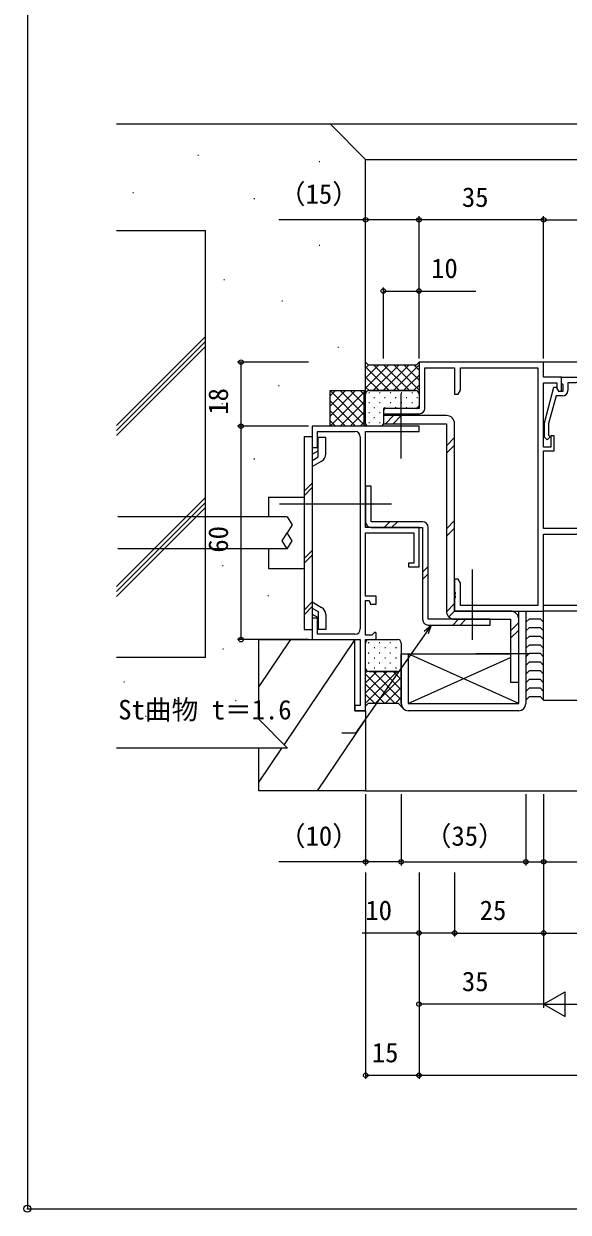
# Model space of a CAD drawing. Units: millimetres, scale not verified. Extents: x -438 to 438, y -554 to 551.
# Drawn here: x -437.8 to -284.9, y -554.5 to -220.4 of the extents above; entities that cross this region are included whole.
import ezdxf
from ezdxf.enums import TextEntityAlignment as Align

# ---------------------------------------------------------------- set-up
doc = ezdxf.new("R2010")
doc.units = ezdxf.units.MM
doc.header["$LTSCALE"] = 4
doc.header["$PDMODE"] = 32
doc.header["$PDSIZE"] = 2
for name, color, linetype, lineweight in [('0-2_YKK_11', 211, 'Continuous', 18), ('0-3_YKK_11E', 4, 'Continuous', 18), ('0-5_YKK_13', 4, 'Continuous', 18)]:
    doc.layers.add(name, color=color, linetype=linetype, lineweight=lineweight)
for name, color, linetype in [('0-4_YKK_12', 2, 'Continuous'), ('0-7_YKK_D', 6, 'Continuous'), ('0-8_YKK_ZWAK', 7, 'Continuous'), ('0-9_YSS_K', 3, 'Continuous'), ('0-A_YSS_KE', 3, 'Continuous')]:
    doc.layers.add(name, color=color, linetype=linetype)
doc.styles.add('ＭＳ ゴシック', font='')
doc.styles.get('ＭＳ ゴシック').set_extended_font_data('MS Gothic')

msp = doc.modelspace()

# ---------------------------------------------------------------- linework, layer by layer
at = {"layer": '0-2_YKK_11'}
for points in [[(-287.6, -323.7), (-286.8, -323.7), (-286.8, -319.7), (-291.8, -319.7), (-291.8, -315.5), (-326.8, -315.5), (-326.8, -328.5), (-336.8, -328.5), (-336.8, -330), (-326.67, -330)], [(-325.17, -328.5), (-325.17, -317.13), (-316.8, -317.13), (-316.8, -324.5), (-315.8, -324.5), (-315.17, -323.409), (-315.17, -317.13), (-293.43, -317.13)], [(-293.43, -317.13), (-293.43, -383.87), (-315.17, -383.87), (-315.17, -377.591), (-315.8, -376.5), (-316.8, -376.5), (-316.8, -380.042), (-316.68, -380.225), (-316.68, -380.775), (-316.8, -380.958), (-316.8, -381.042), (-316.68, -381.225), (-316.68, -381.775), (-316.8, -381.958), (-316.8, -385.5), (-291.8, -385.5), (-291.8, -363.9), (-264.8, -363.9)], [(-286.5, -325), (-288.32, -325), (-290.4, -332.761), (-290.4, -336.051), (-289.976, -336.476), (-290.824, -337.324), (-291.6, -336.549), (-291.6, -332.603), (-288.893, -322.5), (-288.293, -322.5), (-287.6, -323.7), (-286.3, -323.7), (-286.3, -321.9), (-286.5, -321.7), (-286.8, -321.4), (-286.8, -319.7)], [(-286.8, -319.7), (-264.8, -319.7), (-264.8, -324.3), (-270.8, -324.3), (-270.8, -323.3), (-267.5, -323.3), (-267.5, -321.33), (-276, -321.33), (-276, -323.3), (-274.8, -323.3), (-274.8, -324.3), (-277, -324.3), (-277, -321.33), (-280.842, -321.33), (-281.025, -321.21), (-281.575, -321.21), (-281.758, -321.33), (-281.842, -321.33), (-282.025, -321.21), (-282.575, -321.21), (-282.758, -321.33), (-285, -321.33), (-285, -323.5)], [(-277, -362.27), (-291.8, -362.27), (-291.8, -340.4), (-288.8, -340.4), (-288.8, -336.2), (-289.8, -336.2), (-289.8, -339.4), (-291.8, -339.4), (-291.8, -321.33), (-288.1, -321.33), (-288.1, -322.834), (-287.6, -323.7)]]:
    msp.add_lwpolyline(points, dxfattribs=at)
for centre in [(-286.5, -323.5), (-326.67, -328.5)]:
    msp.add_arc(centre, 1.5, 270.00001, 359.99999, dxfattribs=at)
at = {"layer": '0-3_YKK_11E'}
msp.add_line((-343.3, -336.5), (-343.3, -390.5), dxfattribs=at)
msp.add_lwpolyline([(-344.8, -392), (-355.3, -392), (-355.3, -387.5), (-356.8, -387.5), (-356.8, -393.5), (-343.3, -393.5), (-343.3, -412), (-344.8, -412), (-344.8, -413.5), (-341.8, -413.5), (-341.8, -393.5), (-338.8, -393.5), (-338.8, -391.604), (-339.17, -391.45), (-340.02, -392.3), (-341.8, -392.3), (-341.8, -382.5), (-340.8, -382.5), (-340.436, -383.5), (-338.8, -383.5), (-338.8, -381.3), (-341.8, -381.3), (-341.8, -363.5), (-328.3, -363.5), (-328.3, -372), (-329.8, -372), (-329.8, -373), (-326.8, -373), (-326.8, -363.5), (-326.8, -362), (-341.8, -362), (-341.8, -335), (-326.8, -335), (-326.8, -333.5), (-341.8, -333.5), (-356.8, -333.5), (-356.8, -339.5), (-355.3, -339.5), (-355.3, -335), (-344.8, -335)], dxfattribs=at)
for centre, start, end in [((-344.8, -336.5), 0.00001, 89.99999), ((-344.8, -390.5), 270.00001, 359.99999)]:
    msp.add_arc(centre, 1.5, start, end, dxfattribs=at)
at = {"layer": '0-4_YKK_12'}
for p, q in [((-351.8, -248.5), (-0.8, -248.5)), ((-341.8, -258.5), (-0.8, -258.5)), ((-0.8, -315.5), (-291.8, -315.5)), ((-0.8, -383.87), (-291.8, -383.87)), ((-291.8, -410.5), (-291.8, -385.5)), ((-0.8, -385.5), (-291.8, -385.5)), ((-291.8, -410.5), (-0.8, -410.5))]:
    msp.add_line(p, q, dxfattribs=at)
at = {"layer": '0-5_YKK_13'}
for p, q in [((-335.239, -316.25), (-341.8, -322.811)), ((-338.067, -316.25), (-341.8, -319.983)), ((-340.895, -316.25), (-341.8, -317.155)), ((-341.8, -316.849), (-335.149, -323.5)), ((-332.41, -316.25), (-339.66, -323.5)), ((-339.571, -316.25), (-332.321, -323.5)), ((-329.582, -316.25), (-336.832, -323.5)), ((-336.742, -316.25), (-329.492, -323.5)), ((-326.8, -316.297), (-334.003, -323.5)), ((-333.914, -316.25), (-326.8, -323.364)), ((-331.085, -316.25), (-326.8, -320.535)), ((-328.257, -316.25), (-326.8, -317.707)), ((-326.8, -315.5), (-326.8, -324.5)), ((-341.8, -319.678), (-337.978, -323.5)), ((-326.8, -319.125), (-331.175, -323.5)), ((-341.8, -322.506), (-340.806, -323.5)), ((-340.93, -323.995), (-340.73, -323.995)), ((-327.8, -323.5), (-340.8, -323.5)), ((-340.8, -323.5), (-327.8, -323.5)), ((-337.9, -323.995), (-337.7, -323.995)), ((-334.87, -323.995), (-334.67, -323.995)), ((-331.84, -323.995), (-331.64, -323.995)), ((-328.81, -323.995), (-328.61, -323.995)), ((-326.8, -321.954), (-328.346, -323.5)), ((-341.8, -332.7), (-341.8, -324.491)), ((-340.93, -326.825), (-340.73, -326.825)), ((-339.515, -325.41), (-339.315, -325.41)), ((-337.9, -326.825), (-337.7, -326.825)), ((-336.485, -325.41), (-336.285, -325.41)), ((-334.87, -326.825), (-334.67, -326.825)), ((-333.455, -325.41), (-333.255, -325.41)), ((-331.84, -326.825), (-331.64, -326.825)), ((-331.805, -342.61), (-331.805, -324.3)), ((-330.425, -325.41), (-330.225, -325.41)), ((-328.81, -326.825), (-328.61, -326.825)), ((-327.395, -325.41), (-327.195, -325.41)), ((-326.8, -324.5), (-326.8, -327.7)), ((-340.93, -329.655), (-340.73, -329.655)), ((-339.515, -328.24), (-339.315, -328.24)), ((-337.9, -329.655), (-337.7, -329.655)), ((-336.8, -329.25), (-336.8, -332.7)), ((-336.485, -328.24), (-336.285, -328.24)), ((-327.6, -328.5), (-336.053, -328.5)), ((-333.455, -328.24), (-333.255, -328.24)), ((-330.425, -328.24), (-330.225, -328.24)), ((-327.395, -328.24), (-327.195, -328.24)), ((-337.6, -333.5), (-341, -333.5)), ((-340.93, -332.485), (-340.73, -332.485)), ((-339.515, -331.07), (-339.315, -331.07)), ((-337.9, -332.485), (-337.7, -332.485)), ((-359.1, -336.372), (-356.8, -336.372)), ((-359.1, -336.372), (-359.1, -390.628)), ((-356.8, -336.372), (-356.8, -390.628)), ((-355.149, -342.153), (-355.149, -336.675)), ((-353, -336.675), (-355.149, -336.675)), ((-353.001, -341.317), (-353.001, -336.675)), ((-356.801, -341.375), (-355.149, -340.421)), ((-356.801, -343.107), (-355.149, -342.153)), ((-356.801, -344.839), (-354.151, -343.309)), ((-359.1, -351.802), (-356.8, -349.502)), ((-359.1, -353.085), (-356.8, -350.785)), ((-369.1, -353.5), (-359.1, -353.5)), ((-369.1, -353.5), (-369.1, -359)), ((-334.5, -355.4), (-366, -355.4)), ((-365.2, -365.484), (-365.2, -365.75)), ((-369.1, -368), (-369.1, -373.5)), ((-359.1, -370.746), (-356.8, -368.446)), ((-359.1, -372.029), (-356.8, -369.729)), ((-369.1, -373.5), (-359.1, -373.5)), ((-311.8, -388.799), (-311.8, -373.8)), ((-311.8, -393.6), (-311.8, -375.29)), ((-359.1, -385.217), (-356.8, -382.917)), ((-359.1, -386.5), (-356.8, -384.2)), ((-356.8, -382.911), (-354.15, -384.441)), ((-356.8, -384.643), (-355.148, -385.597)), ((-356.8, -386.375), (-355.148, -387.329)), ((-355.148, -385.597), (-355.148, -390.625)), ((-353, -386.433), (-353, -390.625)), ((-359.1, -390.628), (-356.8, -390.628)), ((-352.999, -390.625), (-355.148, -390.625)), ((-340.8, -393.5), (-332.8, -393.5)), ((-341.8, -401.5), (-341.8, -394.5)), ((-340.84, -394.448), (-341.04, -394.448)), ((-340.84, -397.278), (-341.04, -397.278)), ((-339.225, -395.863), (-339.425, -395.863)), ((-337.81, -394.448), (-338.01, -394.448)), ((-337.81, -397.278), (-338.01, -397.278)), ((-336.195, -395.863), (-336.395, -395.863)), ((-334.78, -394.448), (-334.98, -394.448)), ((-334.78, -397.278), (-334.98, -397.278)), ((-333.165, -395.863), (-333.365, -395.863)), ((-331.801, -394.448), (-331.95, -394.448)), ((-331.8, -397.278), (-331.95, -397.278)), ((-331.8, -394.5), (-331.8, -401.5)), ((-329.801, -397.5), (-301.101, -397.5)), ((-298.801, -411.5), (-329.801, -397.5)), ((-295.8, -397.5), (-310.8, -397.5)), ((-340.84, -400.108), (-341.04, -400.108)), ((-339.225, -398.693), (-339.425, -398.693)), ((-337.81, -400.108), (-338.01, -400.108)), ((-336.195, -398.693), (-336.395, -398.693)), ((-334.78, -400.108), (-334.98, -400.108)), ((-333.165, -398.693), (-333.365, -398.693)), ((-331.8, -400.108), (-331.95, -400.108)), ((-329.801, -411.5), (-301.101, -398.539)), ((-341.307, -402.362), (-341.8, -402.855)), ((-332.96, -402.5), (-341.8, -411.34)), ((-335.788, -402.5), (-341.8, -408.512)), ((-338.617, -402.5), (-341.8, -405.683)), ((-341.8, -403.238), (-333.538, -411.5)), ((-340.8, -402.5), (-332.8, -402.5)), ((-332.8, -402.5), (-340.8, -402.5)), ((-339.71, -402.5), (-331.8, -410.41)), ((-339.225, -401.523), (-339.425, -401.523)), ((-331.8, -404.169), (-339.131, -411.5)), ((-336.882, -402.5), (-331.8, -407.582)), ((-336.195, -401.523), (-336.395, -401.523)), ((-334.053, -402.5), (-331.8, -404.753)), ((-333.165, -401.523), (-333.365, -401.523)), ((-331.866, -401.858), (-331.8, -401.925)), ((-331.8, -401.5), (-331.801, -411.5)), ((-341.8, -406.067), (-336.367, -411.5)), ((-331.8, -406.997), (-336.303, -411.5)), ((-341.8, -408.895), (-339.195, -411.5)), ((-331.8, -409.825), (-333.475, -411.5)), ((-341.8, -411.724), (-341.537, -411.987))]:
    msp.add_line(p, q, dxfattribs=at)
at = {"layer": '0-5_YKK_13', "color": 1}
for p, q in [((-336.227, -332.8), (-333.927, -330.5)), ((-334.104, -332.8), (-331.804, -330.5)), ((-319.1, -339.008), (-316.8, -336.708)), ((-319.1, -341.131), (-316.8, -338.831)), ((-341.8, -350.4), (-341.8, -360.4)), ((-336.607, -362), (-335.007, -360.4)), ((-334.484, -362), (-332.884, -360.4)), ((-319.1, -362.342), (-316.8, -360.042)), ((-319.1, -364.465), (-316.8, -362.165)), ((-325.8, -374.527), (-324.2, -372.927)), ((-325.8, -376.65), (-324.2, -375.05)), ((-319.094, -385.671), (-316.8, -383.377)), ((-318.426, -387.126), (-316.8, -385.5)), ((-317.338, -389.4), (-315.738, -387.8)), ((-315.215, -389.4), (-313.615, -387.8)), ((-301.101, -391.012), (-298.801, -388.712)), ((-301.101, -393.135), (-298.801, -390.835)), ((-298.801, -413.5), (-329.801, -413.5))]:
    msp.add_line(p, q, dxfattribs=at)
at = {"layer": '0-5_YKK_13'}
for points in [[(-341.8, -324.5), (-341.8, -315.5), (-341.05, -316.25), (-327.55, -316.25), (-326.8, -315.5)], [(-363.8, -359), (-386.8, -359), (-411.401, -359)], [(-363.8, -359), (-362.4, -361.25), (-363.8, -363.5)], [(-363.8, -368), (-365.2, -365.75), (-363.8, -363.5)], [(-363.8, -368), (-362.4, -365.75), (-363.8, -363.5)], [(-362.4, -365.779), (-362.4, -365.764), (-362.4, -365.75)], [(-363.8, -368), (-386.8, -368), (-411.401, -368)], [(-296.801, -388.643), (-295.801, -387.643), (-292.8, -387.643), (-291.8, -388.643)], [(-296.801, -391.071), (-295.801, -390.071), (-292.8, -390.071), (-291.8, -391.071)], [(-296.801, -393.5), (-295.801, -392.5), (-292.8, -392.5), (-291.8, -393.5)], [(-296.801, -395.929), (-295.801, -394.929), (-292.8, -394.929), (-291.8, -395.929)], [(-296.801, -398.357), (-295.801, -397.357), (-292.8, -397.357), (-291.8, -398.357)], [(-296.801, -400.786), (-295.801, -399.786), (-292.8, -399.786), (-291.8, -400.786)], [(-331.256, -412.872), (-332.55, -411.5), (-341.05, -411.5), (-341.8, -412.25), (-341.8, -401.5)], [(-296.801, -403.214), (-295.801, -402.214), (-292.8, -402.214), (-291.8, -403.214)], [(-296.801, -405.643), (-295.801, -404.643), (-292.8, -404.643), (-291.8, -405.643)], [(-296.801, -408.071), (-295.801, -407.071), (-292.8, -407.071), (-291.8, -408.071)], [(-296.801, -410.5), (-295.801, -409.5), (-292.8, -409.5), (-291.8, -410.5)]]:
    msp.add_lwpolyline(points, dxfattribs=at)
at = {"layer": '0-5_YKK_13', "color": 1}
for points in [[(-319.1, -330.5), (-336.8, -330.5), (-336.8, -332.8)], [(-336.8, -332.8), (-319.1, -332.8), (-319.1, -385.5)], [(-301.101, -385.5), (-316.8, -385.5), (-316.8, -332.8)], [(-325.8, -360.4), (-340.2, -360.4), (-340.2, -350.4), (-341.8, -350.4)], [(-340.2, -362), (-325.8, -362), (-325.8, -387.8)], [(-324.2, -389.4), (-306.8, -389.4), (-306.8, -387.8), (-324.2, -387.8), (-324.2, -362)], [(-329.801, -397.5), (-329.801, -411.5), (-298.801, -411.5), (-298.801, -385.5), (-296.801, -385.5), (-296.801, -411.5)], [(-316.8, -387.8), (-301.101, -387.8), (-301.101, -405.5), (-298.801, -405.5), (-298.801, -387.8)], [(-331.801, -411.5), (-331.801, -397.5), (-329.801, -397.5)]]:
    msp.add_lwpolyline(points, dxfattribs=at)
at = {"layer": '0-5_YKK_13'}
for centre, radius, start, end in [((-340.8, -324.5), 1, 89.99838, 180.00392), ((-340.8, -324.5), 1, 90, 179.48712), ((-327.8, -324.5), 1, 0, 90), ((-327.8, -324.5), 1, 0, 90), ((-336.05, -329.25), 0.75, 90.22739, 179.99864), ((-327.6, -327.7), 0.8, 270.00004, 360), ((-341, -332.7), 0.8, 180, 270), ((-337.6, -332.7), 0.8, 270, 360), ((-355.301, -341.317), 2.3, 300.00253, 0.00228), ((-355.3, -386.433), 2.3, 0, 59.99975), ((-340.8, -394.5), 1, 90, 180), ((-332.8, -394.5), 1, 0, 90), ((-340.8, -401.5), 1, 180, 270), ((-340.8, -401.5), 1, 180, 270), ((-332.8, -401.5), 1, 270, 0), ((-332.8, -401.5), 1, 270, 0)]:
    msp.add_arc(centre, radius, start, end, dxfattribs=at)
at = {"layer": '0-5_YKK_13', "color": 1}
for centre, radius, start, end in [((-319.1, -332.8), 2.3, 0, 90), ((-340.2, -360.4), 1.6, 180, 270), ((-325.8, -362), 1.6, 0, 90), ((-316.8, -385.5), 2.3, 180, 270), ((-301.101, -387.8), 2.3, 359.99999, 90), ((-324.2, -387.8), 1.6, 180, 270), ((-329.801, -411.5), 2, 180, 270), ((-298.801, -411.5), 2, 270, 0)]:
    msp.add_arc(centre, radius, start, end, dxfattribs=at)
at = {"layer": '0-7_YKK_D'}
for p, q in [((-341.8, -314.5), (-341.8, -274.5)), ((-326.8, -314.5), (-326.8, -274.5)), ((-326.8, -314.5), (-326.8, -274.5)), ((-291.8, -275.5), (-326.8, -275.5)), ((-291.8, -314.5), (-291.8, -274.5)), ((-291.8, -314.5), (-291.8, -274.5)), ((-291.8, -275.5), (-264.8, -275.5)), ((-336.8, -314.5), (-336.8, -294.5)), ((-326.8, -314.5), (-326.8, -294.5)), ((-357.8, -315.5), (-377.8, -315.5)), ((-376.8, -315.5), (-376.8, -333.5)), ((-357.8, -333.5), (-377.8, -333.5)), ((-357.8, -333.5), (-377.8, -333.5)), ((-376.8, -333.5), (-376.8, -393.5)), ((-357.8, -393.5), (-377.8, -393.5)), ((-341.8, -437), (-341.8, -457)), ((-331.801, -437), (-331.801, -457)), ((-331.801, -437), (-331.801, -457)), ((-296.801, -437), (-296.801, -457)), ((-296.801, -437), (-296.801, -457)), ((-291.8, -437), (-291.8, -477)), ((-291.8, -437), (-291.8, -457)), ((-331.801, -456), (-296.801, -456)), ((-341.8, -459), (-341.8, -517)), ((-326.8, -459), (-326.8, -477)), ((-326.8, -459), (-326.8, -497)), ((-326.8, -459), (-326.8, -517)), ((-326.8, -459), (-326.8, -517)), ((-316.8, -459), (-316.8, -477)), ((-316.8, -459), (-316.8, -477)), ((-291.8, -459), (-291.8, -497)), ((-291.8, -459), (-291.8, -497)), ((-291.8, -459), (-291.8, -477)), ((-316.8, -476), (-291.8, -476)), ((-291.8, -476), (-264.8, -476)), ((-291.8, -496), (-285.738, -492.5)), ((-285.738, -499.5), (-285.738, -492.5)), ((-291.8, -496), (-326.8, -496)), ((-291.8, -496), (-285.738, -499.5)), ((-291.8, -496), (-279.676, -496)), ((-341.8, -516), (-326.8, -516)), ((-326.8, -516), (328.2, -516))]:
    msp.add_line(p, q, dxfattribs=at)
for points in [[(-326.8, -275.5), (-341.8, -275.5), (-366.205, -275.5)], [(-336.8, -295.5), (-326.8, -295.5), (-310.875, -295.5)], [(-323.346, -389.4), (-324.809, -391.489), (-344.661, -419.841), (-348.461, -419.841)], [(-325.368, -391.097), (-323.346, -389.4), (-324.249, -391.881)], [(-331.801, -456), (-341.8, -456), (-366.205, -456)], [(-296.801, -456), (-291.8, -456), (-272.849, -456)], [(-316.8, -476), (-326.8, -476), (-342.725, -476)]]:
    msp.add_lwpolyline(points, dxfattribs=at)
for centre in [(-341.8, -275.5), (-326.8, -275.5), (-326.8, -275.5), (-291.8, -275.5), (-291.8, -275.5), (-336.8, -295.5), (-326.8, -295.5), (-376.8, -315.5), (-376.8, -333.5), (-376.8, -333.5), (-376.8, -393.5), (-341.8, -456), (-331.801, -456), (-331.801, -456), (-296.801, -456), (-296.801, -456), (-291.8, -456), (-326.8, -476), (-316.8, -476), (-316.8, -476), (-291.8, -476), (-291.8, -476), (-326.8, -496), (-341.8, -516), (-326.8, -516)]:
    msp.add_circle(centre, 0.637, dxfattribs=at)
at = {"layer": '0-8_YKK_ZWAK'}
msp.add_line((-436.8, 516.5), (-436.8, -553.5), dxfattribs=at)
msp.add_lwpolyline([(-436.8, -553.5), (438.2, -553.5), (438.2, 516.5)], dxfattribs=at)
msp.add_point((-436.8, -553.5), dxfattribs=at)
at = {"layer": '0-9_YSS_K'}
for p, q in [((-388.71, -257.423), (-388.91, -257.423)), ((-354.656, -259.156), (-354.856, -259.156)), ((-407, -267.875), (-407.2, -267.875)), ((-372.946, -269.608), (-373.146, -269.608)), ((-354.656, -282.672), (-354.856, -282.672)), ((-381.436, -292.351), (-381.636, -292.351)), ((-365.107, -298.349), (-365.307, -298.349)), ((-411.8, -333.275), (-386.8, -308.275)), ((-411.8, -334.689), (-386.8, -309.689)), ((-411.8, -336.103), (-386.8, -311.103)), ((-349.43, -311.414), (-349.63, -311.414)), ((-366.031, -322.136), (-366.231, -322.136)), ((-351.8, -327.828), (-347.472, -323.5)), ((-351.8, -330.657), (-344.643, -323.5)), ((-351.8, -325), (-350.3, -323.5)), ((-342.3, -333.015), (-351.8, -323.515)), ((-351.8, -333.485), (-342.3, -323.985)), ((-342.3, -330.186), (-348.986, -323.5)), ((-342.3, -327.358), (-346.158, -323.5)), ((-342.3, -324.529), (-343.329, -323.5)), ((-342.3, -324), (-342.3, -333)), ((-381.958, -327.191), (-382.158, -327.191)), ((-344.643, -333.5), (-351.8, -326.343)), ((-348.986, -333.5), (-342.3, -326.814)), ((-347.472, -333.5), (-351.8, -329.172)), ((-346.158, -333.5), (-342.3, -329.642)), ((-350.3, -333.5), (-351.8, -332)), ((-343.329, -333.5), (-342.3, -332.471)), ((-372.946, -342.768), (-373.146, -342.768)), ((-411.8, -378.529), (-386.8, -353.529)), ((-411.8, -379.944), (-386.8, -354.944)), ((-411.8, -381.358), (-386.8, -356.358)), ((-381.826, -372.732), (-382.026, -372.732)), ((-369.035, -381.213), (-369.235, -381.213)), ((-362.897, -393.5), (-371.8, -406.689)), ((-344.8, -393.5), (-364.707, -422.993)), ((-381.698, -396.21), (-381.898, -396.21)), ((-409.526, -405.478), (-409.726, -405.478)), ((-394.701, -410.703), (-394.901, -410.703)), ((-378.171, -410.703), (-378.371, -410.703)), ((-403.461, -415.103), (-403.661, -415.103)), ((-341.8, -415.867), (-355.39, -436)), ((-365.388, -424), (-371.8, -433.5)), ((-341.8, -436), (-0.8, -436))]:
    msp.add_line(p, q, dxfattribs=at)
for centre, start, end in [((-341.8, -324), 90, 180), ((-341.8, -333), 180, 270)]:
    msp.add_arc(centre, 0.5, start, end, dxfattribs=at)
at = {"layer": '0-A_YSS_KE'}
for p, q in [((-411.8, -248.5), (-351.8, -248.5)), ((-341.8, -258.5), (-351.8, -248.5)), ((-411.8, -278.5), (-386.8, -278.5)), ((-386.8, -398.5), (-386.8, -278.5)), ((-371.8, -393.5), (-344.8, -393.5)), ((-344.8, -413.5), (-344.8, -393.5)), ((-386.8, -398.5), (-411.8, -398.5)), ((-341.8, -413.5), (-344.8, -413.5)), ((-341.8, -413.5), (-341.8, -436)), ((-371.8, -424), (-411.8, -424)), ((-371.8, -436), (-371.8, -424)), ((-363.7, -424), (-371.8, -424)), ((-341.8, -436), (-371.8, -436))]:
    msp.add_line(p, q, dxfattribs=at)
for points in [[(-351.8, -333.5), (-351.8, -323.5), (-341.8, -323.5), (-341.8, -258.5)], [(-363.7, -424), (-371.8, -415.9), (-371.8, -393.5)]]:
    msp.add_lwpolyline(points, dxfattribs=at)

# ---------------------------------------------------------------- texts
at = {"layer": '0-7_YKK_D', "style": 'ＭＳ ゴシック'}
for s, p in [('（15）', (-366.165, -272.605)), ('35', (-314.755, -273.5)), ('10', (-323.401, -293.5)), ('St曲物 t＝1.6', (-411.274, -417.611)), ('（10）', (-366.165, -453.105)), ('（35）', (-325.189, -453.105)), ('10', (-341.876, -474)), ('25', (-309.755, -474)), ('35', (-314.755, -494)), ('15', (-340.053, -514))]:
    msp.add_text(s, height=5.499, dxfattribs=at).set_placement(p, align=Align.BOTTOM_LEFT)
for s, p in [('18', (-378.8, -330.274)), ('60', (-378.8, -369.061))]:
    msp.add_text(s, height=5.499, rotation=90, dxfattribs=at).set_placement(p, align=Align.BOTTOM_LEFT)

doc.saveas('drawing.dxf')
